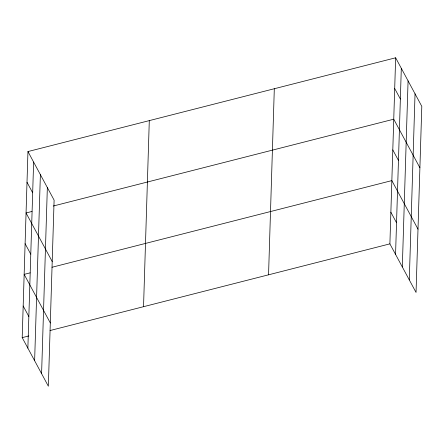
<?xml version="1.0" encoding="UTF-8"?>
<svg xmlns="http://www.w3.org/2000/svg" width="444" height="444" viewBox="0 0 444 444"><rect width="100%" height="100%" fill="white"/><g stroke="black" fill="none" stroke-linecap="round" stroke-linejoin="round"><path stroke-width="0.67" d="M27.955 151.559L54.107 200.133L48.352 386.208L22.2 337.634L27.955 151.559L395.648 57.792L421.8 106.366L416.045 292.441L389.893 243.867L395.648 57.792M27.867 348.157L33.622 162.082M34.626 360.711L40.382 174.636M41.592 373.648L47.347 187.573M143.54 306.693L149.295 120.618M268.553 274.814L274.309 88.733M395.56 254.39L401.309 68.315M402.32 266.949L408.075 80.869M409.285 279.887L415.04 93.806M32.024 211.444L26.057 212.965L52.209 261.538M53.241 206.033L393.745 119.197L419.902 167.771M30.125 272.849L24.159 274.37L50.311 322.943M52.004 267.266L391.847 180.603L418.004 229.176M22.2 337.634L28.832 335.942M50.05 330.536L389.893 243.867M394.699 88.495L400.36 99.018M392.796 149.9L398.462 160.423M390.87 212.238L396.536 222.755M27.006 182.262L32.667 192.785M25.108 243.667L30.769 254.19M23.177 305.999L28.843 316.522"/></g></svg>
